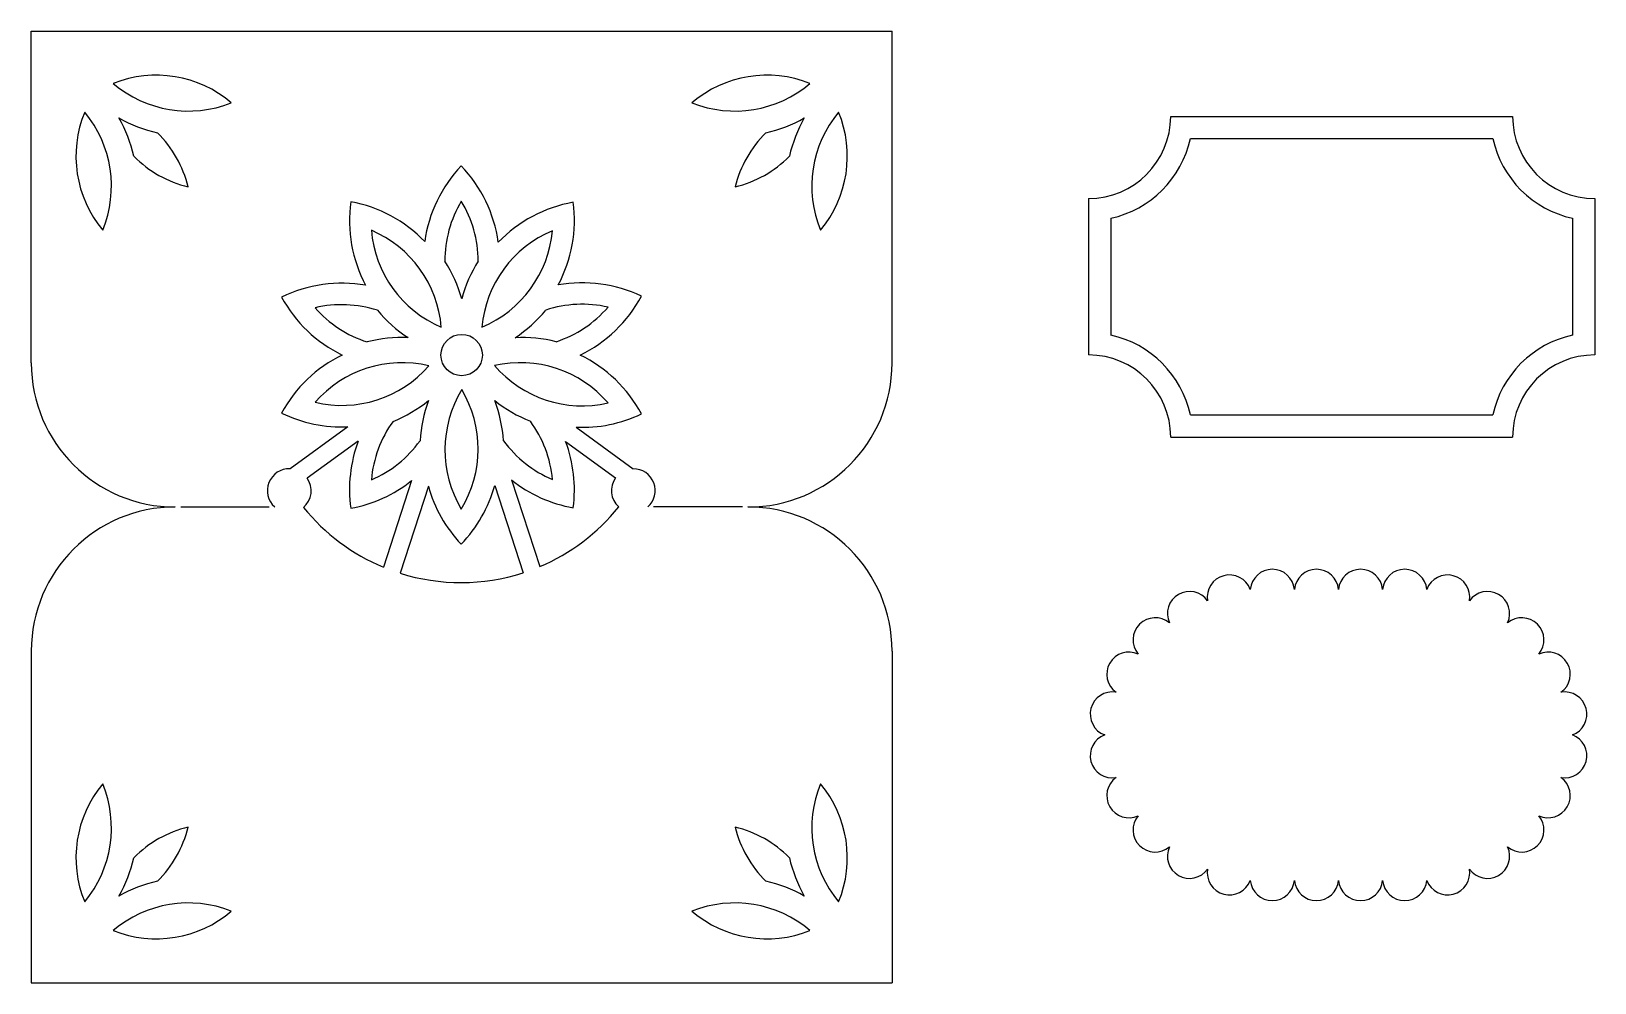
# Model space of a CAD drawing. Extents: x 341 to 483, y -227 to -141.
import ezdxf

# ---------------------------------------------------------------- set-up
doc = ezdxf.new("R2010")
doc.units = 0
doc.layers.get('0').update_dxf_attribs({"linetype": 'CONTINUOUS'})

msp = doc.modelspace()

# ---------------------------------------------------------------- linework, layer by layer
for p, q in [((341.476248, -171.278259), (341.476248, -141.332195)), ((341.476248, -141.332195), (419.155989, -141.332195)), ((419.155989, -171.278259), (419.155989, -141.332195)), ((444.303441, -149.015447), (475.159873, -149.015447)), ((446.088484, -151.015447), (473.37483, -151.015447)), ((436.891787, -156.427102), (436.891787, -170.549857)), ((482.571527, -156.427102), (482.571527, -170.549857)), ((438.891787, -158.212145), (438.891787, -168.764815)), ((480.571527, -158.212145), (480.571527, -168.764815)), ((446.088484, -175.961512), (473.37483, -175.961512)), ((370.046617, -177.034294), (364.827576, -180.826221)), ((390.640146, -177.073662), (395.803597, -180.82507)), ((370.987043, -178.328743), (366.383611, -181.673396)), ((389.69962, -178.368038), (394.203597, -181.640318)), ((444.303441, -177.961512), (475.159873, -177.961512)), ((375.791589, -181.898289), (373.254173, -189.707848)), ((384.820094, -181.834383), (387.361738, -189.656516)), ((377.313253, -182.392798), (374.758735, -190.254993)), ((383.298392, -182.328774), (385.860774, -190.214732)), ((354.976248, -184.278259), (362.943198, -184.278259)), ((405.655989, -184.278259), (397.620492, -184.278259)), ((341.476248, -197.278259), (341.476248, -227.224324)), ((419.155989, -197.278259), (419.155989, -227.224324)), ((341.476248, -227.224324), (419.155989, -227.224324))]:
    msp.add_line(p, q)
msp.add_circle((380.316118, -170.561782), 1.867809)
for centre, radius, start, end in [((352.753975, -155.75292), 10.453664, 49.607406, 111.742263), ((407.878262, -155.75292), 10.453664, 68.257737, 130.392594), ((355.655802, -138.081192), 10.453664, 229.607406, 291.742263), ((404.976435, -138.081192), 10.453664, 248.257737, 310.392594), ((355.962568, -152.613293), 10.453664, 157.607406, 219.742263), ((338.259042, -155.314355), 10.453664, 337.607406, 39.742263), ((338.331297, -155.454325), 12.726553, 12.871261, 29.644197), ((355.655802, -138.081192), 12.726553, 240.516403, 257.289339), ((404.976435, -138.081192), 12.726553, 282.710661, 299.483597), ((422.30094, -155.454325), 12.726553, 150.355803, 167.128739), ((422.373194, -155.314355), 10.453664, 140.257737, 202.392594), ((404.669669, -152.613293), 10.453664, 320.257737, 22.392594), ((436.891787, -149.015447), 7.411654, 270, 0), ((482.571527, -149.015447), 7.411654, 180, 270), ((345.49471, -157.918551), 10.453664, 14.012871, 45.239472), ((415.137527, -157.918551), 10.453664, 134.760528, 165.987129), ((436.891787, -149.015447), 9.411654, 282.269045, 347.730955), ((482.571527, -149.015447), 9.411654, 192.269045, 257.730955), ((358.140096, -145.237669), 10.453664, 224.921128, 256.147729), ((389.259712, -162.024517), 12.392305, 136.468532, 172.063066), ((371.35143, -162.087716), 12.392305, 7.933173, 43.935868), ((402.49214, -145.237669), 10.453664, 283.852271, 315.078872), ((382.587656, -158.436961), 12.392305, 172.063066, 208.066849), ((368.062209, -168.911785), 12.392305, 43.935868, 79.530403), ((389.259712, -162.024517), 10.453664, 149.134771, 180.361372), ((371.35143, -162.087716), 10.453664, 0.043028, 31.269629), ((392.549453, -168.975367), 12.392305, 100.063066, 136.066849), ((378.098693, -158.397745), 12.392305, 331.935868, 7.530403), ((382.587656, -158.436961), 10.453664, 184.729306, 246.864163), ((368.062209, -168.911785), 10.453664, 4.729306, 66.864163), ((378.098693, -158.397745), 10.453664, 292.729306, 354.864163), ((392.549453, -168.975367), 10.453664, 112.729306, 174.864163), ((368.062209, -168.911785), 12.726553, 15.638303, 32.411239), ((392.597015, -168.8252), 12.726553, 147.993161, 164.766097), ((369.486562, -176.469077), 12.392305, 79.933173, 115.935868), ((391.199263, -176.429485), 12.392305, 64.468532, 100.063066), ((374.960419, -159.417759), 12.392305, 208.468532, 244.063066), ((369.486562, -176.469077), 10.453664, 72.043028, 103.269629), ((374.960419, -159.417759), 10.453664, 221.134771, 252.361372), ((391.199263, -176.429485), 10.453664, 77.134771, 108.361372), ((385.605193, -159.417226), 10.453664, 288.043028, 319.269629), ((385.605193, -159.417226), 12.392305, 295.933173, 331.935868), ((382.459536, -158.345322), 12.726553, 219.993161, 236.766097), ((378.098693, -158.397745), 12.726553, 303.638303, 320.411239), ((374.960211, -181.706065), 12.726553, 87.638303, 104.411239), ((385.762712, -181.704976), 12.726553, 75.993161, 92.766097), ((436.891787, -177.961512), 9.411654, 12.269045, 77.730955), ((482.571527, -177.961512), 9.411654, 102.269045, 167.730955), ((374.960211, -181.706065), 12.392305, 115.935868, 151.530403), ((385.605197, -181.706145), 12.392305, 28.063066, 64.066849), ((436.891787, -177.961512), 7.411654, 0, 90), ((482.571527, -177.961512), 7.411654, 90, 180), ((354.476248, -171.278259), 13, 180, 270), ((374.960211, -181.706065), 10.453664, 76.729306, 138.864163), ((369.486671, -164.654646), 10.453664, 256.729306, 318.864163), ((385.605197, -181.706145), 10.453664, 40.729306, 102.864163), ((391.199583, -164.693991), 10.453664, 220.729306, 282.864163), ((406.155989, -171.278259), 13, 270, 0), ((369.359927, -164.748177), 12.726553, 291.993161, 308.766097), ((389.259895, -179.099325), 12.726553, 159.638303, 176.411239), ((389.259895, -179.099325), 10.453664, 148.729306, 210.864163), ((371.351614, -179.035793), 10.453664, 328.729306, 30.864163), ((391.199583, -164.693991), 12.726553, 231.638303, 248.411239), ((371.401401, -179.185237), 12.726553, 3.993161, 20.766097), ((369.486671, -164.654646), 12.392305, 244.063066, 272.589788), ((391.199583, -164.693991), 12.392305, 267.412565, 295.530403), ((382.587773, -182.686757), 10.453664, 144.043028, 175.269629), ((378.098678, -182.725487), 10.453664, 5.134771, 36.361372), ((382.587773, -182.686757), 12.392305, 159.410444, 187.935868), ((368.062521, -172.211663), 10.453664, 293.134771, 324.361372), ((392.549635, -172.148134), 10.453664, 216.043028, 247.269629), ((378.098678, -182.725487), 12.392305, 352.468532, 20.586764), ((364.760094, -182.802768), 1.977698, 88.044597, 228.25066), ((364.760094, -182.802768), 1.977698, 310.159068, 34.823743), ((368.062521, -172.211663), 12.392305, 280.468532, 308.586764), ((392.549635, -172.148134), 12.392305, 231.410444, 259.935868), ((395.803597, -182.802768), 1.977698, 144.000424, 228.25066), ((395.803597, -182.802768), 1.977698, 311.74934, 90), ((389.259895, -179.099325), 12.392305, 195.412565, 223.530403), ((371.351614, -179.035793), 12.392305, 316.063066, 344.589788), ((354.476248, -197.278259), 13, 90, 180), ((380.246608, -172.821991), 18.276387, 218.961863, 247.505551), ((380.246608, -172.821991), 18.276387, 292.911401, 321.183044), ((406.155989, -197.278259), 13, 360, 90), ((380.246608, -172.821991), 18.276387, 252.526107, 287.889451), ((449.608212, -192.411608), 2, 20.279006, 189.720994), ((453.475761, -191.902435), 2, 5.279006, 174.720994), ((457.458795, -191.902435), 2, 5.279006, 174.720994), ((461.441829, -191.902435), 2, 5.279006, 174.720994), ((465.424862, -191.902435), 2, 5.279006, 174.720994), ((469.292411, -192.411608), 2, 350.279006, 159.720994), ((446.00423, -193.904426), 2, 35.279006, 204.720994), ((472.896393, -193.904426), 2, 335.279006, 144.720994), ((442.90942, -196.279156), 2, 50.279006, 219.720994), ((475.991203, -196.279156), 2, 320.279006, 129.720994), ((440.53469, -199.373966), 2, 65.279006, 234.720994), ((478.365933, -199.373966), 2, 305.279006, 114.720994), ((439.041872, -202.977948), 2, 80.279006, 249.720994), ((479.858752, -202.977948), 2, 290.279006, 99.720994), ((439.041872, -206.730012), 2, 110.279006, 279.720994), ((479.858752, -206.730012), 2, 260.279006, 69.720994), ((440.53469, -210.333994), 2, 125.279006, 294.720994), ((478.365933, -210.333994), 2, 245.279006, 54.720994), ((355.962568, -215.943226), 10.453664, 140.257737, 202.392594), ((338.259042, -213.242163), 10.453664, 320.257737, 22.392594), ((422.373194, -213.242163), 10.453664, 157.607406, 219.742263), ((404.669669, -215.943226), 10.453664, 337.607406, 39.742263), ((442.90942, -213.428803), 2, 140.279006, 309.720994), ((475.991203, -213.428803), 2, 230.279006, 39.720994), ((358.140096, -223.318849), 10.453664, 103.852271, 135.078872), ((345.49471, -210.637968), 10.453664, 314.760528, 345.987129), ((402.49214, -223.318849), 10.453664, 44.921128, 76.147729), ((415.137527, -210.637968), 10.453664, 194.012871, 225.239472), ((446.00423, -215.803534), 2, 155.279006, 324.720994), ((472.896393, -215.803534), 2, 215.279006, 24.720994), ((338.331297, -213.102193), 12.726553, 330.355803, 347.128739), ((422.30094, -213.102193), 12.726553, 192.871261, 209.644197), ((449.608212, -217.296352), 2, 170.279006, 339.720994), ((469.292411, -217.296352), 2, 200.279006, 9.720994), ((355.655802, -230.475326), 12.726553, 102.710661, 119.483597), ((404.976435, -230.475326), 12.726553, 60.516403, 77.289339), ((453.475761, -217.805524), 2, 185.279006, 354.720994), ((457.458795, -217.805524), 2, 185.279006, 354.720994), ((461.441829, -217.805524), 2, 185.279006, 354.720994), ((465.424862, -217.805524), 2, 185.279006, 354.720994), ((355.655802, -230.475326), 10.453664, 68.257737, 130.392594), ((404.976435, -230.475326), 10.453664, 49.607406, 111.742263), ((352.753975, -212.803599), 10.453664, 248.257737, 310.392594), ((407.878262, -212.803599), 10.453664, 229.607406, 291.742263)]:
    msp.add_arc(centre, radius, start, end)

doc.saveas('drawing.dxf')
